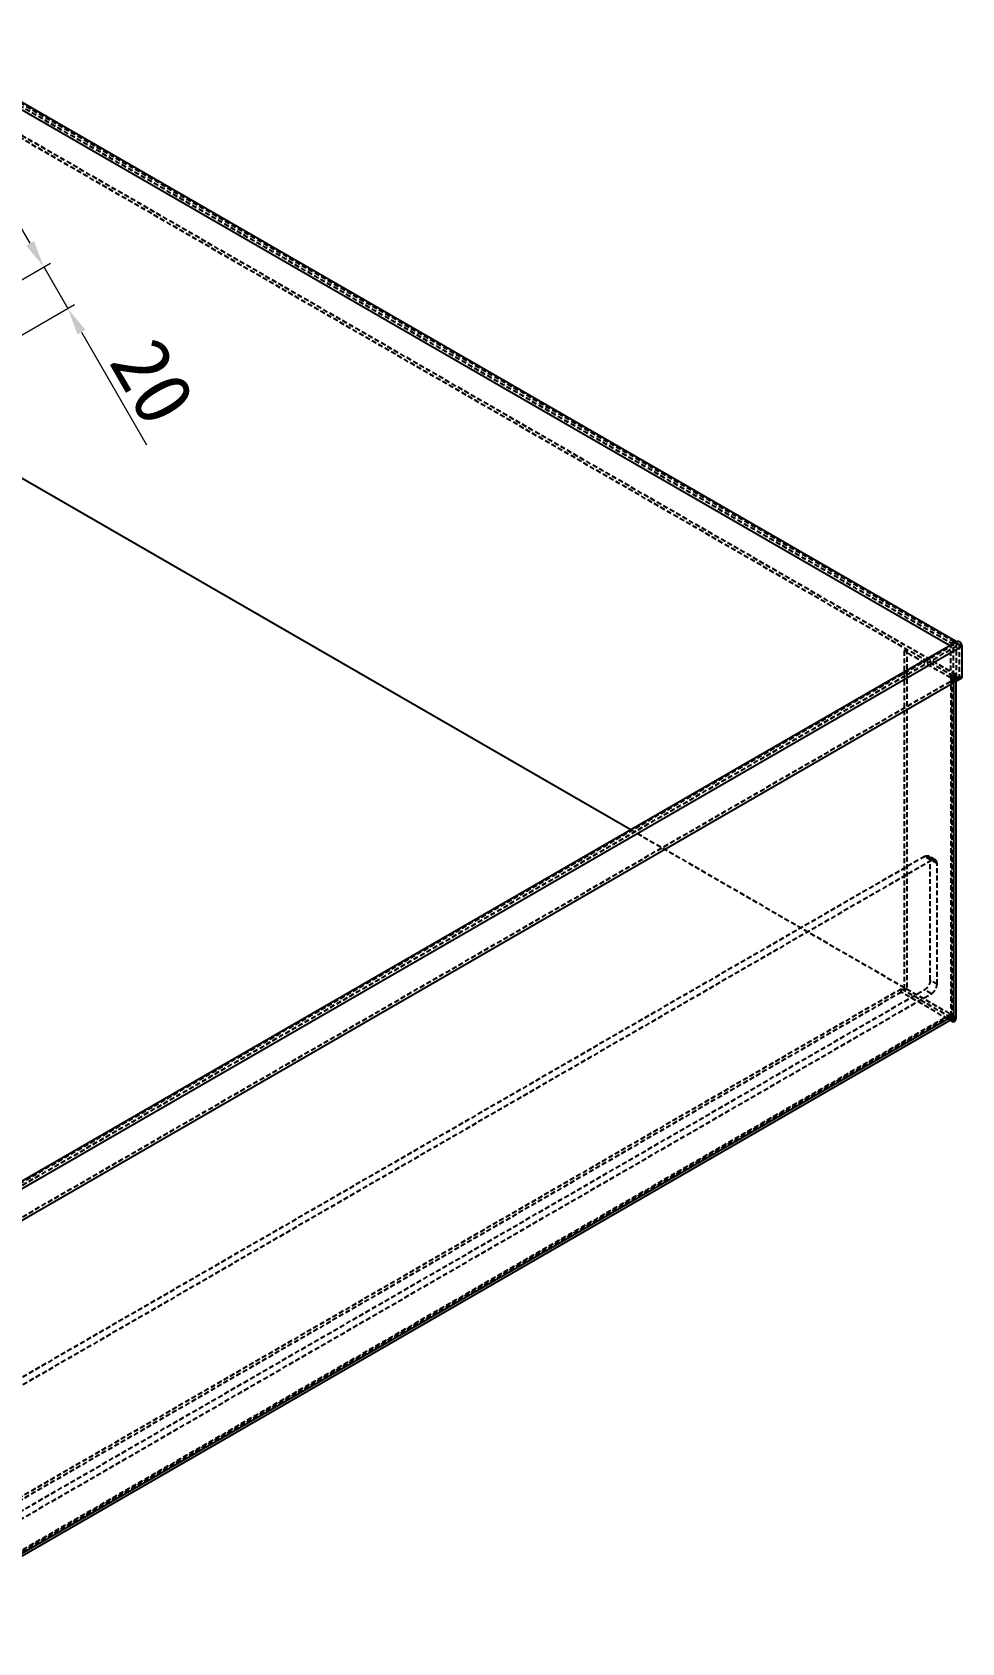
# Model space of a CAD drawing. Header units: millimetres. Extents: x 13106 to 40242, y 18888 to 28426.
# Drawn here: x 23249.8 to 23488.8, y 19775.1 to 20189.5 of the extents above; entities that cross this region are included whole.
import ezdxf

# ---------------------------------------------------------------- set-up
doc = ezdxf.new("R2010")
doc.units = ezdxf.units.MM
doc.header["$PDSIZE"] = -1
doc.linetypes.add('HIDDEN', pattern=[1.905, 1.27, -0.635])
doc.layers.add('02___PRT_ALL_AXES', color=7, linetype='Continuous')
doc.layers.add('DEFAULT_2', color=8, linetype='HIDDEN')
doc.layers.add('dim', color=2, linetype='Continuous', lineweight=9)
doc.dimstyles.new('3', dxfattribs={"dimtxt": 15, "dimasz": 7, "dimexe": 2, "dimexo": 3, "dimgap": 2, "dimtad": 1, "dimzin": 9, "dimdsep": 46, "dimtxsty": 'Standard', "dimcen": 1, "dimadec": 1, "dimazin": 2, "dimtfac": 0.5, "dimtmove": 0, "dimatfit": 3, "dimfxl": 0, "dimtolj": 1, "dimlwd": 9, "dimlwe": 9, "dimarcsym": 0})

# ---------------------------------------------------------------- blocks, each defined once
blk = doc.blocks.new('*D346')
at = {"layer": 'Defpoints', "color": 0, "lineweight": 9, "transparency": 16777216}
for p in [(23258.91, 20118.44), (23152.89, 20071.52), (23159.08, 20060.8)]:
    blk.add_point(p, dxfattribs=at)
at = {"layer": 'dim', "color": 0, "lineweight": 9, "transparency": 16777216}
for p, q in [((23249.22, 20135.22), (23245.72, 20141.28)), ((23155.49, 20073.02), (23254.45, 20130.15)), ((23252.72, 20129.15), (23258.91, 20118.44)), ((23161.67, 20062.3), (23260.64, 20119.44)), ((23262.41, 20112.38), (23279.16, 20083.36))]:
    blk.add_line(p, q, dxfattribs=at)
for points in [[(23250.23, 20135.8), (23248.21, 20134.63), (23252.72, 20129.15)], [(23263.42, 20112.96), (23261.4, 20111.79), (23258.91, 20118.44)]]:
    blk.add_solid(points, dxfattribs=at)
at = {"layer": 'dim', "color": 0, "lineweight": 9, "transparency": 16777216, "insert": (23280.76, 20099.59), "char_height": 15, "attachment_point": 5, "rotation": 299.9999}
blk.add_mtext('\\A1;20', dxfattribs=at)

msp = doc.modelspace()

# ---------------------------------------------------------------- linework, layer by layer
at = {"color": 7, "linetype": 'Continuous'}
for p, q in [((23485.718, 20031.722), (23215.188, 20187.909)), ((23487.218, 20032.827), (23216.395, 20189.184)), ((23215.188, 20093.195), (23403.692, 19984.365)), ((23486.718, 20022.163), (23486.718, 19934.798)), ((23487.304, 20022.502), (23487.304, 19935.614)), ((23486.718, 19936.431), (23227.564, 19786.809)), ((23486.304, 19935.515), (23227.564, 19786.133)), ((23486.718, 19934.798), (23486.011, 19935.206))]:
    msp.add_line(p, q, dxfattribs=at)
at = {"color": 3, "linetype": 'Continuous'}
for p, q in [((23226.918, 19882.305), (23487.632, 20032.827)), ((23227.564, 19880.707), (23488.839, 20031.553)), ((23488.839, 20031.553), (23488.839, 20023.388)), ((23227.564, 19872.542), (23488.839, 20023.388)), ((23486.011, 19935.346), (23486.011, 19935.206))]:
    msp.add_line(p, q, dxfattribs=at)
at = {"color": 7, "linetype": 'Continuous'}
for points, knots in [([(23486.075, 20031.931), (23486.124, 20032.082), (23486.264, 20032.363), (23486.518, 20032.65), (23486.752, 20032.804), (23486.92, 20032.869), (23487.08, 20032.881), (23487.177, 20032.851), (23487.218, 20032.827)], [0, 0, 0, 0, 0.2957128, 0.5796635, 0.7052272, 0.8158571, 0.9123991, 1, 1, 1, 1]), ([(23487.218, 20032.827), (23487.233, 20032.819), (23487.291, 20032.779), (23487.336, 20032.721), (23487.36, 20032.673)], [0, 0, 0, 0, 0.2423189, 1, 1, 1, 1]), ([(23486.718, 19936.431), (23486.718, 19936.24), (23486.677, 19935.958), (23486.493, 19935.657), (23486.369, 19935.553), (23486.303, 19935.515)], [0, 0, 0, 0, 0.5476871, 0.7815608, 1, 1, 1, 1]), ([(23486.718, 19934.798), (23486.883, 19934.893), (23487.106, 19935.069), (23487.275, 19935.379), (23487.304, 19935.538), (23487.304, 19935.614)], [0, 0, 0, 0, 0.547692, 0.7815607, 1, 1, 1, 1])]:
    msp.add_open_spline(points, degree=3, knots=knots, dxfattribs=at)
at = {"color": 3, "linetype": 'Continuous'}
msp.add_open_spline([(23487.632, 20032.827), (23487.682, 20032.856), (23487.808, 20032.888), (23488.01, 20032.848), (23488.216, 20032.735), (23488.487, 20032.495), (23488.741, 20032.102), (23488.839, 20031.732), (23488.839, 20031.553)], degree=3, knots=[0, 0, 0, 0, 0.0871518, 0.1868783, 0.3045667, 0.4387124, 0.7301534, 1, 1, 1, 1], dxfattribs=at)
at = {"layer": '02___PRT_ALL_AXES', "color": 8, "linetype": 'HIDDEN'}
msp.add_line((23205.998, 19869.072), (23488.132, 20031.961), dxfattribs=at)
at = {"layer": 'DEFAULT_2', "color": 8, "linetype": 'HIDDEN'}
for p, q in [((23215.188, 20189.542), (23488.839, 20031.553)), ((23486.718, 20031.961), (23215.895, 20188.318)), ((23486.718, 20023.796), (23215.895, 20180.152)), ((23487.425, 20024.205), (23216.602, 20180.561)), ((23205.29, 19869.48), (23487.425, 20032.37)), ((23474.697, 20030.736), (23473.99, 20030.328)), ((23486.011, 20023.388), (23473.99, 20030.328)), ((23473.99, 20030.328), (23473.99, 19942.962)), ((23474.697, 20030.736), (23474.697, 19943.371)), ((23486.011, 20031.553), (23485.718, 20031.722)), ((23486.011, 20023.388), (23486.011, 20031.553)), ((23486.718, 20022.163), (23486.718, 20031.961)), ((23487.425, 20032.37), (23487.425, 20023.388)), ((23488.132, 20031.961), (23488.132, 20022.98)), ((23205.998, 19860.907), (23486.011, 20022.572)), ((23487.425, 20024.205), (23486.011, 20023.388)), ((23486.011, 20022.572), (23487.425, 20023.388)), ((23486.011, 20023.388), (23486.011, 19935.346)), ((23486.011, 20022.572), (23486.718, 20022.163)), ((23486.792, 20023.751), (23486.048, 20023.365)), ((23486.304, 20022.98), (23486.304, 19935.614)), ((23487.304, 20022.98), (23487.304, 20022.502)), ((23487.425, 20023.388), (23488.132, 20023.796)), ((23487.425, 20023.388), (23488.132, 20022.98)), ((23488.839, 20023.388), (23488.132, 20023.796)), ((23403.692, 19984.365), (23486.718, 19936.431)), ((23479.293, 19977.46), (23218.372, 19826.818)), ((23481.061, 19976.439), (23220.14, 19825.797)), ((23482.475, 19975.623), (23479.293, 19977.46)), ((23482.061, 19976.538), (23480.293, 19977.559)), ((23480.707, 19945.616), (23480.707, 19976.643)), ((23482.475, 19944.596), (23482.475, 19975.623)), ((23473.283, 19943.371), (23193.977, 19782.114)), ((23473.283, 19942.554), (23193.977, 19781.298)), ((23218.372, 19792.525), (23479.293, 19943.167)), ((23220.14, 19791.504), (23481.061, 19942.146)), ((23486.011, 19936.022), (23473.283, 19943.371)), ((23473.283, 19942.554), (23473.283, 19943.371)), ((23485.304, 19935.614), (23473.283, 19942.554)), ((23474.697, 19943.371), (23473.99, 19942.962)), ((23481.061, 19942.146), (23479.293, 19943.167)), ((23482.475, 19944.596), (23480.707, 19945.616)), ((23486.011, 19936.839), (23205.998, 19775.174)), ((23485.804, 19936.381), (23206.498, 19775.125)), ((23485.304, 19935.614), (23485.304, 19936.431)), ((23485.38, 19935.572), (23485.342, 19936.41))]:
    msp.add_line(p, q, dxfattribs=at)
for centre, radius, start, end in [((23485.559, 20022.604), 0.905, 57.24995, 60.01965), ((23485.814, 20022.229), 1.809, 57.24995, 60.01965), ((23485.756, 19937.214), 0.905, 239.98147, 242.75124), ((23486.209, 19937.18), 1.809, 239.98147, 242.75124), ((23485.965, 19935.614), 0.338, 0.04138, 11.06234)]:
    msp.add_arc(centre, radius, start, end, dxfattribs=at)
for points, knots in [([(23486.011, 20031.553), (23486.011, 20031.583), (23486.017, 20031.711), (23486.045, 20031.838), (23486.075, 20031.931)], [0, 0, 0, 0, 0.2343033, 1, 1, 1, 1]), ([(23487.36, 20032.673), (23487.371, 20032.652), (23487.412, 20032.556), (23487.425, 20032.45), (23487.425, 20032.37)], [0, 0, 0, 0, 0.2283093, 1, 1, 1, 1]), ([(23487.425, 20032.37), (23487.425, 20032.465), (23487.448, 20032.643), (23487.565, 20032.788), (23487.632, 20032.827)], [0, 0, 0, 0, 0.5508158, 1, 1, 1, 1]), ([(23486.011, 20022.572), (23486.093, 20022.619), (23486.236, 20022.728), (23486.304, 20022.902), (23486.304, 20022.98)], [0, 0, 0, 0, 0.5507647, 1, 1, 1, 1]), ([(23486.304, 20022.98), (23486.304, 20023.052), (23486.246, 20023.212), (23486.121, 20023.318), (23486.048, 20023.365)], [0, 0, 0, 0, 0.4538659, 1, 1, 1, 1]), ([(23486.718, 20022.163), (23486.883, 20022.259), (23487.107, 20022.435), (23487.275, 20022.745), (23487.304, 20022.904), (23487.304, 20022.98)], [0, 0, 0, 0, 0.5476889, 0.781562, 1, 1, 1, 1]), ([(23487.304, 20022.98), (23487.304, 20023.124), (23487.189, 20023.444), (23486.939, 20023.657), (23486.792, 20023.751)], [0, 0, 0, 0, 0.4538659, 1, 1, 1, 1]), ([(23479.293, 19977.46), (23479.459, 19977.555), (23479.723, 19977.661), (23480.076, 19977.652), (23480.227, 19977.597), (23480.293, 19977.559)], [0, 0, 0, 0, 0.5476894, 0.781559, 1, 1, 1, 1]), ([(23480.293, 19977.559), (23480.359, 19977.521), (23480.483, 19977.417), (23480.667, 19977.116), (23480.707, 19976.834), (23480.707, 19976.643)], [0, 0, 0, 0, 0.2184396, 0.4523086, 1, 1, 1, 1]), ([(23482.061, 19976.538), (23481.995, 19976.576), (23481.843, 19976.631), (23481.49, 19976.64), (23481.226, 19976.535), (23481.061, 19976.439)], [0, 0, 0, 0, 0.218441, 0.4523106, 1, 1, 1, 1]), ([(23482.475, 19975.623), (23482.475, 19975.814), (23482.435, 19976.095), (23482.25, 19976.396), (23482.127, 19976.5), (23482.061, 19976.538)], [0, 0, 0, 0, 0.5476914, 0.7815604, 1, 1, 1, 1]), ([(23480.707, 19945.616), (23480.707, 19945.384), (23480.62, 19944.895), (23480.317, 19944.208), (23479.874, 19943.602), (23479.494, 19943.283), (23479.293, 19943.167)], [0, 0, 0, 0, 0.2372262, 0.5000016, 0.7627761, 1, 1, 1, 1]), ([(23481.061, 19942.146), (23481.262, 19942.262), (23481.642, 19942.582), (23482.085, 19943.188), (23482.388, 19943.875), (23482.475, 19944.364), (23482.475, 19944.596)], [0, 0, 0, 0, 0.2372239, 0.4999984, 0.7627738, 1, 1, 1, 1]), ([(23485.804, 19936.381), (23485.741, 19936.345), (23485.574, 19936.315), (23485.419, 19936.37), (23485.342, 19936.41)], [0, 0, 0, 0, 0.4538698, 1, 1, 1, 1]), ([(23486.303, 19935.515), (23486.178, 19935.443), (23485.844, 19935.382), (23485.535, 19935.493), (23485.38, 19935.572)], [0, 0, 0, 0, 0.4538698, 1, 1, 1, 1]), ([(23486.011, 19936.839), (23486.011, 19936.743), (23485.988, 19936.566), (23485.871, 19936.42), (23485.804, 19936.381)], [0, 0, 0, 0, 0.5507628, 1, 1, 1, 1]), ([(23486.297, 19935.679), (23486.291, 19935.712), (23486.239, 19935.857), (23486.113, 19935.963), (23486.011, 19936.022)], [0, 0, 0, 0, 0.22088, 1, 1, 1, 1]), ([(23486.011, 19935.206), (23486.093, 19935.254), (23486.235, 19935.362), (23486.304, 19935.536), (23486.304, 19935.614)], [0, 0, 0, 0, 0.5507659, 1, 1, 1, 1]), ([(23487.304, 19935.614), (23487.304, 19935.69), (23487.275, 19935.849), (23487.106, 19936.159), (23486.883, 19936.335), (23486.718, 19936.431)], [0, 0, 0, 0, 0.2184388, 0.4523073, 1, 1, 1, 1])]:
    msp.add_open_spline(points, degree=3, knots=knots, dxfattribs=at)

# ---------------------------------------------------------------- dimensions: what is measured, and where the dimension line sits
at = {"layer": 'dim', "lineweight": 9}
dim = msp.add_aligned_dim(p1=(23152.89, 20071.516), p2=(23159.077, 20060.8), distance=115.277, text='20', dimstyle='3', dxfattribs=at)
dim.commit()
dim.dimension.update_dxf_attribs({"geometry": '*D346', "text_midpoint": (23280.762, 20099.588)})

doc.saveas('drawing.dxf')
